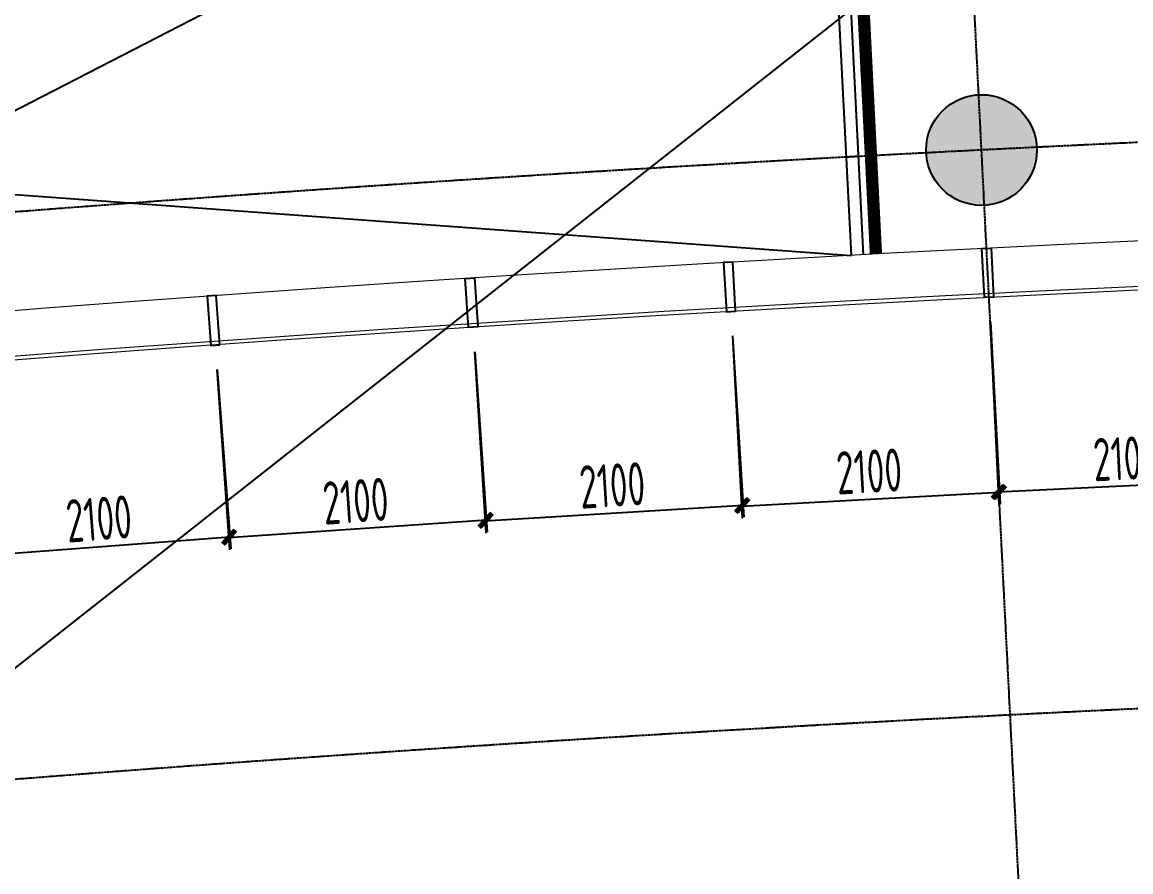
# Model space of a CAD drawing. Header units: millimetres. Extents: x 11677979 to 24947533, y -12764720 to -6308891.
# Drawn here: x 11756060 to 11765070, y -6406725 to -6399816 of the extents above; entities that cross this region are included whole.
import ezdxf

# ---------------------------------------------------------------- set-up
doc = ezdxf.new("R2010")
doc.units = ezdxf.units.MM
doc.header["$LTSCALE"] = 10
for name, pattern in [('A2-RG-AXIS$0$CENTER', [2, 1.25, -0.25, 0.25, -0.25]), ('A2-RG-AXIS$0$DOTE', [2.42, 2, -0.2, 0.02, -0.2]), ('A2-RI-F4$0$A2-RG-AXIS$0$CENTER', [2, 1.25, -0.25, 0.25, -0.25]), ('A2-RI-F4$0$A2-RG-AXIS$0$DOTE', [2.42, 2, -0.2, 0.02, -0.2]), ('A2-RI-F4$0$DASHDOT2', [0.5, 0.25, -0.125, 0, -0.125]), ('A2-RI-F4$0$DASHED2', [9.525, 6.35, -3.175])]:
    doc.linetypes.add(name, pattern=pattern)
for name, color, linetype in [('A2-RB-F4$0$A-DIMS-100', 1, 'Continuous'), ('A2-RG-AXIS$0$A-GRID', 1, 'A2-RG-AXIS$0$CENTER'), ('A2-RI-F4$0$A-DOOR-ROLL', 2, 'A2-RI-F4$0$DASHED2'), ('A2-RI-F4$0$A-STRS-HRAL', 80, 'Continuous'), ('A2-RI-F4$0$A-SYMB-VOID', 35, 'Continuous'), ('A2-RI-F4$0$A2-RB-F4$0$A-DIMS-100', 1, 'Continuous'), ('A2-RI-F4$0$A2-RG-AXIS$0$A-GRID', 1, 'A2-RI-F4$0$A2-RG-AXIS$0$CENTER'), ('A2-RI-F4$0$A2-RS-F4$0$A-HATH-GRAY', 8, 'Continuous'), ('A2-RI-F4$0$A2-RS-F4$0$A-WALL-CONC', 6, 'Continuous'), ('A2-RI-F4$0$an-wndw-mull-v', 3, 'Continuous'), ('A2-RS-F4$0$A-HATH-GRAY', 8, 'Continuous'), ('A2-RS-F4$0$A-WALL-CONC', 6, 'Continuous')]:
    doc.layers.add(name, color=color, linetype=linetype)
doc.layers.add('A2-RI-F4$0$A-GLAZ', color=140, linetype='Continuous', lineweight=5)
doc.styles.add('A2-RB-F4$0$XD2008', font='hzs.shx', dxfattribs={"width": 0.7, "bigfont": 'hztxt.shx'})
doc.styles.add('A2-RI-F4$0$A2-RB-F4$0$XD2008', font='hzs.shx', dxfattribs={"width": 0.7, "bigfont": 'hztxt.shx'})
doc.dimstyles.new('A2-RB-F4$0$XD100$0', dxfattribs={"dimscale": 100, "dimtxt": 3.5, "dimasz": 1, "dimexe": 1, "dimexo": 2, "dimgap": 0.5, "dimtad": 1, "dimdec": 0, "dimdsep": 46, "dimtxsty": 'A2-RB-F4$0$XD2008', "dimblk1": 'A2-RB-F4$0$_ArchTick', "dimblk2": 'A2-RB-F4$0$_ArchTick', "dimsah": 1, "dimcen": 2.5, "dimclrt": 4, "dimaunit": 1, "dimadec": 0, "dimazin": 0, "dimtfac": 1, "dimtdec": 0, "dimtix": 1, "dimtmove": 1, "dimatfit": 3, "dimfxl": 0, "dimtolj": 1, "dimtzin": 0, "dimarcsym": 0})
doc.dimstyles.new('A2-RI-F4$0$A2-RB-F4$0$XD100$0', dxfattribs={"dimscale": 100, "dimtxt": 3.5, "dimasz": 1, "dimexe": 1, "dimexo": 2, "dimgap": 0.5, "dimtad": 1, "dimdec": 0, "dimdsep": 46, "dimtxsty": 'A2-RI-F4$0$A2-RB-F4$0$XD2008', "dimblk1": 'A2-RI-F4$0$A2-RB-F4$0$_ArchTick', "dimblk2": 'A2-RI-F4$0$A2-RB-F4$0$_ArchTick', "dimsah": 1, "dimcen": 2.5, "dimclrt": 4, "dimaunit": 1, "dimadec": 0, "dimazin": 0, "dimtfac": 1, "dimtdec": 0, "dimtix": 1, "dimtmove": 1, "dimatfit": 3, "dimfxl": 0, "dimtolj": 1, "dimtzin": 0, "dimarcsym": 0})

# ---------------------------------------------------------------- blocks, each defined once
blk = doc.blocks.new('A2-RB-F4$0$_ArchTick')
at = {"color": 0, "linetype": 'ByBlock', "const_width": 0.4}
blk.add_lwpolyline([(-0.5, -0.5), (0.5, 0.5)], dxfattribs=at)
blk = doc.blocks.new('*D358')
at = {"layer": 'A2-RB-F4$0$A-DIMS-100', "color": 0, "lineweight": -2, "transparency": 16777216}
for p, q in [((11757644.8, -6402640.9), (11757755.1, -6404099.3)), ((11755550.8, -6402799.3), (11755661.1, -6404257.6)), ((11755653.6, -6404157.9), (11757747.5, -6403999.6))]:
    blk.add_line(p, q, dxfattribs=at)
at = {"layer": 'Defpoints', "color": 0, "transparency": 16777216}
for p in [(11757629.7, -6402441.5), (11755535.8, -6402599.8), (11757747.5, -6403999.6)]:
    blk.add_point(p, dxfattribs=at)
at = {"layer": 'A2-RB-F4$0$A-DIMS-100', "color": 0, "lineweight": -2, "transparency": 16777216, "xscale": 100, "yscale": 100, "zscale": 100}
for p, rotation in [((11757747.5, -6403999.6), 4.324047088442125), ((11755653.6, -6404157.9), 184.3240470884421)]:
    blk.add_blockref('A2-RB-F4$0$_ArchTick', p, dxfattribs=dict(at, rotation=rotation))
at = {"layer": 'A2-RB-F4$0$A-DIMS-100', "color": 4, "transparency": 16777216, "insert": (11756683.6, -6403854.4), "char_height": 350, "attachment_point": 5, "rotation": 4.32405, "style": 'A2-RB-F4$0$XD2008'}
blk.add_mtext('\\A1;2100', dxfattribs=at)
blk = doc.blocks.new('*D359')
at = {"layer": 'A2-RB-F4$0$A-DIMS-100', "color": 0, "lineweight": -2, "transparency": 16777216}
for p, q in [((11759738.6, -6402496.4), (11759839.8, -6403962.2)), ((11757643.5, -6402641), (11757744.7, -6404106.9)), ((11757737.8, -6404007.1), (11759832.9, -6403862.5))]:
    blk.add_line(p, q, dxfattribs=at)
at = {"layer": 'Defpoints', "color": 0, "transparency": 16777216}
for p in [(11759724.8, -6402296.8), (11757629.7, -6402441.5), (11759832.9, -6403862.5)]:
    blk.add_point(p, dxfattribs=at)
at = {"layer": 'A2-RB-F4$0$A-DIMS-100', "color": 0, "lineweight": -2, "transparency": 16777216, "xscale": 100, "yscale": 100, "zscale": 100}
for p, rotation in [((11759832.9, -6403862.5), 3.949795581871194), ((11757737.8, -6404007.1), 183.9497955818712)]:
    blk.add_blockref('A2-RB-F4$0$_ArchTick', p, dxfattribs=dict(at, rotation=rotation))
at = {"layer": 'A2-RB-F4$0$A-DIMS-100', "color": 4, "transparency": 16777216, "insert": (11758769.9, -6403710.3), "char_height": 350, "attachment_point": 5, "rotation": 3.9498, "style": 'A2-RB-F4$0$XD2008'}
blk.add_mtext('\\A1;2100', dxfattribs=at)
blk = doc.blocks.new('*D360')
at = {"layer": 'A2-RB-F4$0$A-DIMS-100', "color": 0, "lineweight": -2, "transparency": 16777216}
for p, q in [((11761833.2, -6402367.5), (11761923.8, -6403841.9)), ((11759737.1, -6402496.5), (11759827.8, -6403970.9)), ((11759821.6, -6403871.1), (11761917.7, -6403742.1))]:
    blk.add_line(p, q, dxfattribs=at)
at = {"layer": 'Defpoints', "color": 0, "transparency": 16777216}
for p in [(11761820.9, -6402167.9), (11759724.8, -6402296.8), (11761917.7, -6403742.1)]:
    blk.add_point(p, dxfattribs=at)
at = {"layer": 'A2-RB-F4$0$A-DIMS-100', "color": 0, "lineweight": -2, "transparency": 16777216, "xscale": 100, "yscale": 100, "zscale": 100}
for p, rotation in [((11761917.7, -6403742.1), 3.519879116167994), ((11759821.6, -6403871.1), 183.519879116168)]:
    blk.add_blockref('A2-RB-F4$0$_ArchTick', p, dxfattribs=dict(at, rotation=rotation))
at = {"layer": 'A2-RB-F4$0$A-DIMS-100', "color": 4, "transparency": 16777216, "insert": (11760855.8, -6403582), "char_height": 350, "attachment_point": 5, "rotation": 3.51988, "style": 'A2-RB-F4$0$XD2008'}
blk.add_mtext('\\A1;2100', dxfattribs=at)
blk = doc.blocks.new('*D361')
at = {"layer": 'A2-RB-F4$0$A-DIMS-100', "color": 0, "lineweight": -2, "transparency": 16777216}
for p, q in [((11763928.6, -6402253.7), (11764009.1, -6403736.3)), ((11761831.7, -6402367.6), (11761912.2, -6403850.1)), ((11761906.8, -6403750.3), (11764003.7, -6403636.4))]:
    blk.add_line(p, q, dxfattribs=at)
at = {"layer": 'Defpoints', "color": 0, "transparency": 16777216}
for p in [(11763917.8, -6402054), (11761820.9, -6402167.9), (11764003.7, -6403636.4)]:
    blk.add_point(p, dxfattribs=at)
at = {"layer": 'A2-RB-F4$0$A-DIMS-100', "color": 0, "lineweight": -2, "transparency": 16777216, "xscale": 100, "yscale": 100, "zscale": 100}
for p, rotation in [((11764003.7, -6403636.4), 3.108521950364905), ((11761906.8, -6403750.3), 183.1085219503649)]:
    blk.add_blockref('A2-RB-F4$0$_ArchTick', p, dxfattribs=dict(at, rotation=rotation))
at = {"layer": 'A2-RB-F4$0$A-DIMS-100', "color": 4, "transparency": 16777216, "insert": (11762943, -6403468.7), "char_height": 350, "attachment_point": 5, "rotation": 3.10852, "style": 'A2-RB-F4$0$XD2008'}
blk.add_mtext('\\A1;2100', dxfattribs=at)
blk = doc.blocks.new('*D365')
at = {"layer": 'A2-RB-F4$0$A-DIMS-100', "color": 0, "lineweight": -2, "transparency": 16777216}
for p, q in [((11766024.8, -6402155), (11766094.7, -6403638)), ((11763927.2, -6402253.8), (11763997, -6403736.9)), ((11766090, -6403538.2), (11763992.3, -6403637))]:
    blk.add_line(p, q, dxfattribs=at)
at = {"layer": 'Defpoints', "color": 0, "transparency": 16777216}
for p in [(11766015.4, -6401955.2), (11763917.8, -6402054), (11763992.3, -6403637)]:
    blk.add_point(p, dxfattribs=at)
at = {"layer": 'A2-RB-F4$0$A-DIMS-100', "color": 0, "lineweight": -2, "transparency": 16777216, "xscale": 100, "yscale": 100, "zscale": 100}
for p, rotation in [((11766090, -6403538.2), 2.697172650766086), ((11763992.3, -6403637), 182.697172650766)]:
    blk.add_blockref('A2-RB-F4$0$_ArchTick', p, dxfattribs=dict(at, rotation=rotation))
at = {"layer": 'A2-RB-F4$0$A-DIMS-100', "color": 4, "transparency": 16777216, "insert": (11765030.6, -6403362.8), "char_height": 350, "attachment_point": 5, "rotation": 2.69717, "style": 'A2-RB-F4$0$XD2008'}
blk.add_mtext('\\A1;2100', dxfattribs=at)
blk = doc.blocks.new('A2-RG-AXIS')
at = {"layer": 'A2-RG-AXIS$0$A-GRID', "linetype": 'A2-RG-AXIS$0$DOTE'}
blk.add_line((11764241.9, -6408445.8), (11762206, -6368297.4), dxfattribs=at)
for radius, start, end in [(300800, 75.589285, 95.407644), (293700, 75.589281, 95.407645), (289100, 75.589281, 95.407645)]:
    blk.add_arc((11778730.7, -6694178.7), radius, start, end, dxfattribs=at)
blk = doc.blocks.new('A2-RI-F4$0$A2-RB-F4$0$_ArchTick')
at = {"color": 0, "linetype": 'ByBlock', "const_width": 0.4}
blk.add_lwpolyline([(-0.5, -0.5), (0.5, 0.5)], dxfattribs=at)
blk = doc.blocks.new('*D883')
at = {"layer": 'A2-RI-F4$0$A2-RB-F4$0$A-DIMS-100', "color": 0, "lineweight": -2, "transparency": 16777216}
for p, q in [((11757644.8, -6402640.9), (11757755.1, -6404099.3)), ((11755550.8, -6402799.3), (11755661.1, -6404257.6)), ((11755653.6, -6404157.9), (11757747.5, -6403999.6))]:
    blk.add_line(p, q, dxfattribs=at)
at = {"layer": 'Defpoints', "color": 0, "transparency": 16777216}
for p in [(11757629.7, -6402441.5), (11755535.8, -6402599.8), (11757747.5, -6403999.6)]:
    blk.add_point(p, dxfattribs=at)
at = {"layer": 'A2-RI-F4$0$A2-RB-F4$0$A-DIMS-100', "color": 0, "lineweight": -2, "transparency": 16777216, "xscale": 100, "yscale": 100, "zscale": 100}
for p, rotation in [((11757747.5, -6403999.6), 4.324047088442125), ((11755653.6, -6404157.9), 184.3240470884421)]:
    blk.add_blockref('A2-RI-F4$0$A2-RB-F4$0$_ArchTick', p, dxfattribs=dict(at, rotation=rotation))
at = {"layer": 'A2-RI-F4$0$A2-RB-F4$0$A-DIMS-100', "color": 4, "transparency": 16777216, "insert": (11756683.6, -6403854.4), "char_height": 350, "attachment_point": 5, "rotation": 4.32405, "style": 'A2-RI-F4$0$A2-RB-F4$0$XD2008'}
blk.add_mtext('\\A1;2100', dxfattribs=at)
blk = doc.blocks.new('*D884')
at = {"layer": 'A2-RI-F4$0$A2-RB-F4$0$A-DIMS-100', "color": 0, "lineweight": -2, "transparency": 16777216}
for p, q in [((11759738.6, -6402496.4), (11759839.8, -6403962.2)), ((11757643.5, -6402641), (11757744.7, -6404106.9)), ((11757737.8, -6404007.1), (11759832.9, -6403862.5))]:
    blk.add_line(p, q, dxfattribs=at)
at = {"layer": 'Defpoints', "color": 0, "transparency": 16777216}
for p in [(11759724.8, -6402296.8), (11757629.7, -6402441.5), (11759832.9, -6403862.5)]:
    blk.add_point(p, dxfattribs=at)
at = {"layer": 'A2-RI-F4$0$A2-RB-F4$0$A-DIMS-100', "color": 0, "lineweight": -2, "transparency": 16777216, "xscale": 100, "yscale": 100, "zscale": 100}
for p, rotation in [((11759832.9, -6403862.5), 3.949795581871194), ((11757737.8, -6404007.1), 183.9497955818712)]:
    blk.add_blockref('A2-RI-F4$0$A2-RB-F4$0$_ArchTick', p, dxfattribs=dict(at, rotation=rotation))
at = {"layer": 'A2-RI-F4$0$A2-RB-F4$0$A-DIMS-100', "color": 4, "transparency": 16777216, "insert": (11758769.9, -6403710.3), "char_height": 350, "attachment_point": 5, "rotation": 3.9498, "style": 'A2-RI-F4$0$A2-RB-F4$0$XD2008'}
blk.add_mtext('\\A1;2100', dxfattribs=at)
blk = doc.blocks.new('*D885')
at = {"layer": 'A2-RI-F4$0$A2-RB-F4$0$A-DIMS-100', "color": 0, "lineweight": -2, "transparency": 16777216}
for p, q in [((11761833.2, -6402367.5), (11761923.8, -6403841.9)), ((11759737.1, -6402496.5), (11759827.8, -6403970.9)), ((11759821.6, -6403871.1), (11761917.7, -6403742.1))]:
    blk.add_line(p, q, dxfattribs=at)
at = {"layer": 'Defpoints', "color": 0, "transparency": 16777216}
for p in [(11761820.9, -6402167.9), (11759724.8, -6402296.8), (11761917.7, -6403742.1)]:
    blk.add_point(p, dxfattribs=at)
at = {"layer": 'A2-RI-F4$0$A2-RB-F4$0$A-DIMS-100', "color": 0, "lineweight": -2, "transparency": 16777216, "xscale": 100, "yscale": 100, "zscale": 100}
for p, rotation in [((11761917.7, -6403742.1), 3.519879116167994), ((11759821.6, -6403871.1), 183.519879116168)]:
    blk.add_blockref('A2-RI-F4$0$A2-RB-F4$0$_ArchTick', p, dxfattribs=dict(at, rotation=rotation))
at = {"layer": 'A2-RI-F4$0$A2-RB-F4$0$A-DIMS-100', "color": 4, "transparency": 16777216, "insert": (11760855.8, -6403582), "char_height": 350, "attachment_point": 5, "rotation": 3.51988, "style": 'A2-RI-F4$0$A2-RB-F4$0$XD2008'}
blk.add_mtext('\\A1;2100', dxfattribs=at)
blk = doc.blocks.new('*D886')
at = {"layer": 'A2-RI-F4$0$A2-RB-F4$0$A-DIMS-100', "color": 0, "lineweight": -2, "transparency": 16777216}
for p, q in [((11763928.6, -6402253.7), (11764009.1, -6403736.3)), ((11761831.7, -6402367.6), (11761912.2, -6403850.1)), ((11761906.8, -6403750.3), (11764003.7, -6403636.4))]:
    blk.add_line(p, q, dxfattribs=at)
at = {"layer": 'Defpoints', "color": 0, "transparency": 16777216}
for p in [(11763917.8, -6402054), (11761820.9, -6402167.9), (11764003.7, -6403636.4)]:
    blk.add_point(p, dxfattribs=at)
at = {"layer": 'A2-RI-F4$0$A2-RB-F4$0$A-DIMS-100', "color": 0, "lineweight": -2, "transparency": 16777216, "xscale": 100, "yscale": 100, "zscale": 100}
for p, rotation in [((11764003.7, -6403636.4), 3.108521950364905), ((11761906.8, -6403750.3), 183.1085219503649)]:
    blk.add_blockref('A2-RI-F4$0$A2-RB-F4$0$_ArchTick', p, dxfattribs=dict(at, rotation=rotation))
at = {"layer": 'A2-RI-F4$0$A2-RB-F4$0$A-DIMS-100', "color": 4, "transparency": 16777216, "insert": (11762943, -6403468.7), "char_height": 350, "attachment_point": 5, "rotation": 3.10852, "style": 'A2-RI-F4$0$A2-RB-F4$0$XD2008'}
blk.add_mtext('\\A1;2100', dxfattribs=at)
blk = doc.blocks.new('*D890')
at = {"layer": 'A2-RI-F4$0$A2-RB-F4$0$A-DIMS-100', "color": 0, "lineweight": -2, "transparency": 16777216}
for p, q in [((11766024.8, -6402155), (11766094.7, -6403638)), ((11763927.2, -6402253.8), (11763997, -6403736.9)), ((11766090, -6403538.2), (11763992.3, -6403637))]:
    blk.add_line(p, q, dxfattribs=at)
at = {"layer": 'Defpoints', "color": 0, "transparency": 16777216}
for p in [(11766015.4, -6401955.2), (11763917.8, -6402054), (11763992.3, -6403637)]:
    blk.add_point(p, dxfattribs=at)
at = {"layer": 'A2-RI-F4$0$A2-RB-F4$0$A-DIMS-100', "color": 0, "lineweight": -2, "transparency": 16777216, "xscale": 100, "yscale": 100, "zscale": 100}
for p, rotation in [((11766090, -6403538.2), 2.697172650766086), ((11763992.3, -6403637), 182.697172650766)]:
    blk.add_blockref('A2-RI-F4$0$A2-RB-F4$0$_ArchTick', p, dxfattribs=dict(at, rotation=rotation))
at = {"layer": 'A2-RI-F4$0$A2-RB-F4$0$A-DIMS-100', "color": 4, "transparency": 16777216, "insert": (11765030.6, -6403362.8), "char_height": 350, "attachment_point": 5, "rotation": 2.69717, "style": 'A2-RI-F4$0$A2-RB-F4$0$XD2008'}
blk.add_mtext('\\A1;2100', dxfattribs=at)
blk = doc.blocks.new('A2-RI-F4$0$A2-RG-AXIS')
at = {"layer": 'A2-RI-F4$0$A2-RG-AXIS$0$A-GRID', "linetype": 'A2-RI-F4$0$A2-RG-AXIS$0$DOTE'}
blk.add_line((11764241.9, -6408445.8), (11762206, -6368297.4), dxfattribs=at)
for radius, start, end in [(300800, 75.589285, 95.407644), (293700, 75.589281, 95.407645), (289100, 75.589281, 95.407645)]:
    blk.add_arc((11778730.7, -6694178.7), radius, start, end, dxfattribs=at)
blk = doc.blocks.new('A2-RI-F4$0$A2-RS-F4')
at = {"layer": 'A2-RI-F4$0$A2-RS-F4$0$A-HATH-GRAY', "ltscale": 3}
h = blk.add_hatch(color=256, dxfattribs=at)
h.paths.add_polyline_path([(11780370.9, -6378132.8), (11781370.9, -6378139.6), (11781379.7, -6376839.6), (11780379.7, -6376832.8)])
h.paths.add_polyline_path([(11771295.3, -6378216.2), (11772295, -6378194.3), (11772266.5, -6376894.6), (11771266.7, -6376916.1)])
h.paths.add_polyline_path([(11789445.2, -6378310.2), (11790444.5, -6378345.7), (11790490.7, -6377046.5), (11789491.3, -6377010.6)])
h.paths.add_polyline_path([(11794061, -6377995.6), (11794659.8, -6378034.1), (11794711.1, -6377235.6), (11794112.3, -6377197.1)])
h.paths.add_polyline_path([(11762225.8, -6378560), (11763224.5, -6378509.3), (11763158.6, -6377210.6), (11762159.9, -6377261.3)])
h.paths.add_polyline_path([(11756037.9, -6378647), (11756835.4, -6378583.6), (11756756.1, -6377586.7), (11755958.6, -6377650.1)])
h.paths.add_polyline_path([(11801644.4, -6378461.8), (11802243.1, -6378500.3), (11802294.5, -6377701.9), (11801695.7, -6377663.4)])
h.paths.add_polyline_path([(11751541.3, -6379498.7), (11752338.8, -6379435.3), (11752219.8, -6377940), (11751422.4, -6378003.4)])
h.paths.add_polyline_path([(11807663.9, -6379405.7), (11808460.5, -6379479.9), (11808571.8, -6378285.1), (11807775.3, -6378210.6)])
h.paths.add_polyline_path([(11816584.8, -6380403.2), (11817577.3, -6380525.1), (11817735.8, -6379234.7), (11816743.2, -6379112.9)])
h.paths.add_polyline_path([(11825579.4, -6381618.6), (11826568.2, -6381768.4), (11826762.9, -6380483.1), (11825774.2, -6380333.3)])
h.paths.add_polyline_path([(11793833.2, -6381538.6), (11794432, -6381577.1), (11794483.3, -6380778.7), (11793884.5, -6380740.2)])
h.paths.add_polyline_path([(11801416.6, -6382004.6), (11802015.3, -6382043.1), (11802066.7, -6381244.7), (11801467.9, -6381206.2)])
h.paths.add_polyline_path([(11834536.4, -6383084.9), (11835520.4, -6383263), (11835752, -6381983.8), (11834767.9, -6381805.7)])
h.paths.add_polyline_path([(11843441.7, -6384836.8), (11844420.2, -6385043.1), (11844688.3, -6383771), (11843709.9, -6383564.7)])
h.paths.add_polyline_path([(11849706.8, -6386047.7), (11850486.4, -6386227.4), (11850720.8, -6385255.2), (11849941.2, -6385075.5)])
h.paths.add_polyline_path([(11756683.4, -6386771.7), (11757480.7, -6386706.4), (11757402.3, -6385711.3), (11756604.9, -6385774.7)])
h.paths.add_polyline_path([(11752167.8, -6387373.9), (11752965.3, -6387310.5), (11752846.3, -6385815.2), (11752048.8, -6385878.6)])
h.paths.add_polyline_path([(11854131.9, -6387106.5), (11854911.5, -6387286.2), (11855145.9, -6386314), (11854366.3, -6386134.3)])
h.paths.add_polyline_path([(11793236.4, -6390820.6), (11793835.2, -6390859), (11793886.5, -6390060.7), (11793287.7, -6390022.2)])
h.paths.add_polyline_path([(11800819.8, -6391285.9), (11801418.6, -6391324.4), (11801469.9, -6390525.9), (11800871.2, -6390487.4)])
h.paths.add_polyline_path([(11847832.2, -6393825.3), (11848611.8, -6394005), (11848846.2, -6393032.8), (11848066.6, -6392853.1)])
h.paths.add_polyline_path([(11780263.2, -6394032.4), (11781263.2, -6394039.2), (11781272, -6392739.2), (11780272, -6392732.1)])
h.paths.add_polyline_path([(11771644.2, -6394112.4), (11772644, -6394090.4), (11772615.4, -6392790.7), (11771615.7, -6392812.3)])
h.paths.add_polyline_path([(11788881, -6394200.2), (11789880.4, -6394235.7), (11789926.5, -6392936.5), (11788927.1, -6392900.6)])
h.paths.add_polyline_path([(11793008.6, -6394363.6), (11793607.4, -6394402.1), (11793658.7, -6393603.7), (11793059.9, -6393565.2)])
h.paths.add_polyline_path([(11763031, -6394439.6), (11764029.7, -6394388.9), (11763963.9, -6393090.2), (11762965.1, -6393140.9)])
h.paths.add_polyline_path([(11757322.6, -6394796.6), (11758120, -6394731.3), (11758040.8, -6393736.3), (11757243.3, -6393799.7)])
h.paths.add_polyline_path([(11800592, -6394828.7), (11801190.8, -6394867.2), (11801242.1, -6394068.8), (11800643.4, -6394030.3)])
h.paths.add_polyline_path([(11852257.4, -6394883.9), (11853037, -6395063.6), (11853271.3, -6394091.4), (11852491.7, -6393911.7)])
h.paths.add_polyline_path([(11752786.3, -6395149.5), (11753583.8, -6395086), (11753464.9, -6393590.8), (11752667.4, -6393654.2)])
h.paths.add_polyline_path([(11806188.5, -6395237.1), (11806985.1, -6395311.3), (11807096.4, -6394116.5), (11806299.9, -6394042)])
h.paths.add_polyline_path([(11814655.7, -6396186), (11815648.4, -6396307.3), (11815806.1, -6395016.9), (11814813.5, -6394895.6)])
h.paths.add_polyline_path([(11823197.5, -6397340.4), (11824186.2, -6397490.2), (11824381, -6396204.9), (11823392.2, -6396055.1)])
h.paths.add_polyline_path([(11831681.6, -6398728.6), (11832663, -6398920.7), (11832912.6, -6397644.9), (11831931.2, -6397452.8)])
h.paths.add_polyline_path([(11840164, -6400382.5), (11841142.5, -6400588.8), (11841410.7, -6399316.8), (11840432.2, -6399110.5)])
edge = h.paths.add_edge_path()
edge.add_arc((11780719.1, -6400485.4), 450, 0, 360)
edge = h.paths.add_edge_path()
edge.add_arc((11772285.6, -6400549.4), 450, 0, 360)
edge = h.paths.add_edge_path()
edge.add_arc((11789151.8, -6400663.7), 450, 0, 360)
edge = h.paths.add_edge_path()
edge.add_arc((11763857, -6400855.6), 450, 0, 360)
h.paths.add_polyline_path([(11845945.9, -6401651.6), (11846725.5, -6401831.2), (11846959.8, -6400859), (11846180.2, -6400679.3)])
edge = h.paths.add_edge_path()
edge.add_arc((11797575.5, -6401083.9), 450, 0, 360)
edge = h.paths.add_edge_path()
edge.add_arc((11755440.6, -6401403.6), 450.5, 0, 360)
edge = h.paths.add_edge_path()
edge.add_arc((11805983.7, -6401745.9), 450, 0, 360)
h.paths.add_polyline_path([(11850371.1, -6402710), (11851150.7, -6402889.7), (11851385, -6401917.5), (11850605.5, -6401737.8)])
edge = h.paths.add_edge_path()
edge.add_arc((11814369.4, -6402649), 450, 0, 360)
edge = h.paths.add_edge_path()
edge.add_arc((11822725.7, -6403792.5), 450, 0, 360)
edge = h.paths.add_edge_path()
edge.add_arc((11831045.7, -6405175.5), 450, 0, 360)
edge = h.paths.add_edge_path()
edge.add_arc((11839322.6, -6406796.9), 450.5, 0, 360)
edge = h.paths.add_edge_path()
edge.add_arc((11847549.5, -6408655.2), 450.5, 0, 360)
at = {"layer": 'A2-RI-F4$0$A2-RS-F4$0$A-WALL-CONC'}
blk.add_circle((11763857, -6400855.6), 450, dxfattribs=at)
blk = doc.blocks.new('A2-RI-F4$0$5yrthfh')
at = {"layer": 'A2-RI-F4$0$an-wndw-mull-v'}
blk.add_lwpolyline([(3.2, -37.4), (402, -3.5), (395.5, 71.2), (-3.2, 37.4), (3.2, -37.4)], close=True, dxfattribs=at)
blk = doc.blocks.new('A2-RI-F4$0$A$C047A065C')
at = {"xscale": -1}
for p, rotation in [((8477.1, -650.5), 277.7288413582167), ((4284.2, -893.3), 278.5515560698971)]:
    blk.add_blockref('A2-RI-F4$0$5yrthfh', p, dxfattribs=dict(at, rotation=rotation))
for p, rotation in [((6380.3, -764.4), 88.48820333190163), ((2189.1, -1037.9), 89.31073248426743)]:
    blk.add_blockref('A2-RI-F4$0$5yrthfh', p, dxfattribs=dict(rotation=rotation))
blk = doc.blocks.new('A2-RS-F4')
at = {"layer": 'A2-RS-F4$0$A-HATH-GRAY', "ltscale": 3}
h = blk.add_hatch(color=256, dxfattribs=at)
h.paths.add_polyline_path([(11780370.9, -6378132.8), (11781370.9, -6378139.6), (11781379.7, -6376839.6), (11780379.7, -6376832.8)])
h.paths.add_polyline_path([(11771295.3, -6378216.2), (11772295, -6378194.3), (11772266.5, -6376894.6), (11771266.7, -6376916.1)])
h.paths.add_polyline_path([(11789445.2, -6378310.2), (11790444.5, -6378345.7), (11790490.7, -6377046.5), (11789491.3, -6377010.6)])
h.paths.add_polyline_path([(11794061, -6377995.6), (11794659.8, -6378034.1), (11794711.1, -6377235.6), (11794112.3, -6377197.1)])
h.paths.add_polyline_path([(11762225.8, -6378560), (11763224.5, -6378509.3), (11763158.6, -6377210.6), (11762159.9, -6377261.3)])
h.paths.add_polyline_path([(11756037.9, -6378647), (11756835.4, -6378583.6), (11756756.1, -6377586.7), (11755958.6, -6377650.1)])
h.paths.add_polyline_path([(11801644.4, -6378461.8), (11802243.1, -6378500.3), (11802294.5, -6377701.9), (11801695.7, -6377663.4)])
h.paths.add_polyline_path([(11751541.3, -6379498.7), (11752338.8, -6379435.3), (11752219.8, -6377940), (11751422.4, -6378003.4)])
h.paths.add_polyline_path([(11807663.9, -6379405.7), (11808460.5, -6379479.9), (11808571.8, -6378285.1), (11807775.3, -6378210.6)])
h.paths.add_polyline_path([(11816584.8, -6380403.2), (11817577.3, -6380525.1), (11817735.8, -6379234.7), (11816743.2, -6379112.9)])
h.paths.add_polyline_path([(11825579.4, -6381618.6), (11826568.2, -6381768.4), (11826762.9, -6380483.1), (11825774.2, -6380333.3)])
h.paths.add_polyline_path([(11793833.2, -6381538.6), (11794432, -6381577.1), (11794483.3, -6380778.7), (11793884.5, -6380740.2)])
h.paths.add_polyline_path([(11801416.6, -6382004.6), (11802015.3, -6382043.1), (11802066.7, -6381244.7), (11801467.9, -6381206.2)])
h.paths.add_polyline_path([(11834536.4, -6383084.9), (11835520.4, -6383263), (11835752, -6381983.8), (11834767.9, -6381805.7)])
h.paths.add_polyline_path([(11843441.7, -6384836.8), (11844420.2, -6385043.1), (11844688.3, -6383771), (11843709.9, -6383564.7)])
h.paths.add_polyline_path([(11849706.8, -6386047.7), (11850486.4, -6386227.4), (11850720.8, -6385255.2), (11849941.2, -6385075.5)])
h.paths.add_polyline_path([(11756683.4, -6386771.7), (11757480.7, -6386706.4), (11757402.3, -6385711.3), (11756604.9, -6385774.7)])
h.paths.add_polyline_path([(11752167.8, -6387373.9), (11752965.3, -6387310.5), (11752846.3, -6385815.2), (11752048.8, -6385878.6)])
h.paths.add_polyline_path([(11854131.9, -6387106.5), (11854911.5, -6387286.2), (11855145.9, -6386314), (11854366.3, -6386134.3)])
h.paths.add_polyline_path([(11793236.4, -6390820.6), (11793835.2, -6390859), (11793886.5, -6390060.7), (11793287.7, -6390022.2)])
h.paths.add_polyline_path([(11800819.8, -6391285.9), (11801418.6, -6391324.4), (11801469.9, -6390525.9), (11800871.2, -6390487.4)])
h.paths.add_polyline_path([(11847832.2, -6393825.3), (11848611.8, -6394005), (11848846.2, -6393032.8), (11848066.6, -6392853.1)])
h.paths.add_polyline_path([(11780263.2, -6394032.4), (11781263.2, -6394039.2), (11781272, -6392739.2), (11780272, -6392732.1)])
h.paths.add_polyline_path([(11771644.2, -6394112.4), (11772644, -6394090.4), (11772615.4, -6392790.7), (11771615.7, -6392812.3)])
h.paths.add_polyline_path([(11788881, -6394200.2), (11789880.4, -6394235.7), (11789926.5, -6392936.5), (11788927.1, -6392900.6)])
h.paths.add_polyline_path([(11793008.6, -6394363.6), (11793607.4, -6394402.1), (11793658.7, -6393603.7), (11793059.9, -6393565.2)])
h.paths.add_polyline_path([(11763031, -6394439.6), (11764029.7, -6394388.9), (11763963.9, -6393090.2), (11762965.1, -6393140.9)])
h.paths.add_polyline_path([(11757322.6, -6394796.6), (11758120, -6394731.3), (11758040.8, -6393736.3), (11757243.3, -6393799.7)])
h.paths.add_polyline_path([(11800592, -6394828.7), (11801190.8, -6394867.2), (11801242.1, -6394068.8), (11800643.4, -6394030.3)])
h.paths.add_polyline_path([(11852257.4, -6394883.9), (11853037, -6395063.6), (11853271.3, -6394091.4), (11852491.7, -6393911.7)])
h.paths.add_polyline_path([(11752786.3, -6395149.5), (11753583.8, -6395086), (11753464.9, -6393590.8), (11752667.4, -6393654.2)])
h.paths.add_polyline_path([(11806188.5, -6395237.1), (11806985.1, -6395311.3), (11807096.4, -6394116.5), (11806299.9, -6394042)])
h.paths.add_polyline_path([(11814655.7, -6396186), (11815648.4, -6396307.3), (11815806.1, -6395016.9), (11814813.5, -6394895.6)])
h.paths.add_polyline_path([(11823197.5, -6397340.4), (11824186.2, -6397490.2), (11824381, -6396204.9), (11823392.2, -6396055.1)])
h.paths.add_polyline_path([(11831681.6, -6398728.6), (11832663, -6398920.7), (11832912.6, -6397644.9), (11831931.2, -6397452.8)])
h.paths.add_polyline_path([(11840164, -6400382.5), (11841142.5, -6400588.8), (11841410.7, -6399316.8), (11840432.2, -6399110.5)])
edge = h.paths.add_edge_path()
edge.add_arc((11780719.1, -6400485.4), 450, 0, 360)
edge = h.paths.add_edge_path()
edge.add_arc((11772285.6, -6400549.4), 450, 0, 360)
edge = h.paths.add_edge_path()
edge.add_arc((11789151.8, -6400663.7), 450, 0, 360)
edge = h.paths.add_edge_path()
edge.add_arc((11763857, -6400855.6), 450, 0, 360)
h.paths.add_polyline_path([(11845945.9, -6401651.6), (11846725.5, -6401831.2), (11846959.8, -6400859), (11846180.2, -6400679.3)])
edge = h.paths.add_edge_path()
edge.add_arc((11797575.5, -6401083.9), 450, 0, 360)
edge = h.paths.add_edge_path()
edge.add_arc((11755440.6, -6401403.6), 450.5, 0, 360)
edge = h.paths.add_edge_path()
edge.add_arc((11805983.7, -6401745.9), 450, 0, 360)
h.paths.add_polyline_path([(11850371.1, -6402710), (11851150.7, -6402889.7), (11851385, -6401917.5), (11850605.5, -6401737.8)])
edge = h.paths.add_edge_path()
edge.add_arc((11814369.4, -6402649), 450, 0, 360)
edge = h.paths.add_edge_path()
edge.add_arc((11822725.7, -6403792.5), 450, 0, 360)
edge = h.paths.add_edge_path()
edge.add_arc((11831045.7, -6405175.5), 450, 0, 360)
edge = h.paths.add_edge_path()
edge.add_arc((11839322.6, -6406796.9), 450.5, 0, 360)
edge = h.paths.add_edge_path()
edge.add_arc((11847549.5, -6408655.2), 450.5, 0, 360)
at = {"layer": 'A2-RS-F4$0$A-WALL-CONC'}
blk.add_circle((11763857, -6400855.6), 450, dxfattribs=at)
blk = doc.blocks.new('A2-RB-F4')
at = {"layer": 'A2-RB-F4$0$A-DIMS-100'}
for p1, p2, distance, picture, middle in [((11766015.4, -6401955.2), (11763917.8, -6402054), 1584.7, '*D365', (11765030.6, -6403362.8)), ((11761820.9, -6402167.9), (11763917.8, -6402054), -1584.7, '*D361', (11762943, -6403468.7)), ((11759724.8, -6402296.8), (11761820.9, -6402167.9), -1577.2, '*D360', (11760855.8, -6403582)), ((11757629.7, -6402441.5), (11759724.8, -6402296.8), -1569.4, '*D359', (11758769.9, -6403710.3)), ((11755535.8, -6402599.8), (11757629.7, -6402441.5), -1562.5, '*D358', (11756683.6, -6403854.4))]:
    dim = blk.add_aligned_dim(p1=p1, p2=p2, distance=distance, dimstyle='A2-RB-F4$0$XD100$0', dxfattribs=at)
    dim.commit()
    dim.dimension.update_dxf_attribs({"geometry": picture, "text_midpoint": middle})
blk = doc.blocks.new('A2-RI-F4$0$A2-RB-F4')
at = {"layer": 'A2-RI-F4$0$A2-RB-F4$0$A-DIMS-100'}
for p1, p2, distance, picture, middle in [((11766015.4, -6401955.2), (11763917.8, -6402054), 1584.7, '*D890', (11765030.6, -6403362.8)), ((11761820.9, -6402167.9), (11763917.8, -6402054), -1584.7, '*D886', (11762943, -6403468.7)), ((11759724.8, -6402296.8), (11761820.9, -6402167.9), -1577.2, '*D885', (11760855.8, -6403582)), ((11757629.7, -6402441.5), (11759724.8, -6402296.8), -1569.4, '*D884', (11758769.9, -6403710.3)), ((11755535.8, -6402599.8), (11757629.7, -6402441.5), -1562.5, '*D883', (11756683.6, -6403854.4))]:
    dim = blk.add_aligned_dim(p1=p1, p2=p2, distance=distance, dimstyle='A2-RI-F4$0$A2-RB-F4$0$XD100$0', dxfattribs=at)
    dim.commit()
    dim.dimension.update_dxf_attribs({"geometry": picture, "text_midpoint": middle})
blk = doc.blocks.new('A2-RI-F4')
at = {"layer": 'A2-RI-F4$0$A-DOOR-ROLL', "linetype": 'A2-RI-F4$0$DASHDOT2', "const_width": 100}
blk.add_lwpolyline([(11762998.7, -6401701.5), (11762743, -6396658, 0.003907), (11758095.3, -6396944.2), (11757922.1, -6394747.2)], format="xyb", dxfattribs=at)
at = {"layer": 'A2-RI-F4$0$A-GLAZ'}
for radius, start, end in [(292900, 76.321235, 95.292728), (292500, 76.242989, 95.370975), (292530, 76.248865, 95.365099)]:
    blk.add_arc((11778730.7, -6694178.7), radius, start, end, dxfattribs=at)
at = {"layer": 'A2-RI-F4$0$A-STRS-HRAL', "ltscale": 0.25}
for p, q in [((11762898.9, -6401706.9), (11762648.2, -6396763.2)), ((11762799, -6401712.3), (11762553.4, -6396868.5))]:
    blk.add_line(p, q, dxfattribs=at)
at = {"layer": 'A2-RI-F4$0$A-SYMB-VOID', "ltscale": 500}
blk.add_lwpolyline([(11751019.7, -6395160), (11752990.9, -6400996.9), (11762798.5, -6401712.4)], dxfattribs=at)
at = {"layer": 'Defpoints', "color": 3}
for p, q in [((11769256.7, -6394617.2), (11742984, -6415329.5)), ((11767209.5, -6394745), (11732869.5, -6412486))]:
    blk.add_line(p, q, dxfattribs=at)
for name, p in [('A2-RI-F4$0$A2-RG-AXIS', (0, 0)), ('A2-RI-F4$0$A2-RB-F4', (0, 0)), ('A2-RI-F4$0$A$C047A065C', (11755440.6, -6401403.6)), ('A2-RI-F4$0$A2-RS-F4', (0, 0))]:
    blk.add_blockref(name, p)

msp = doc.modelspace()

# ---------------------------------------------------------------- block references
for name in ['A2-RI-F4', 'A2-RG-AXIS', 'A2-RB-F4', 'A2-RS-F4']:
    msp.add_blockref(name, (0, 0))

doc.saveas('drawing.dxf')
